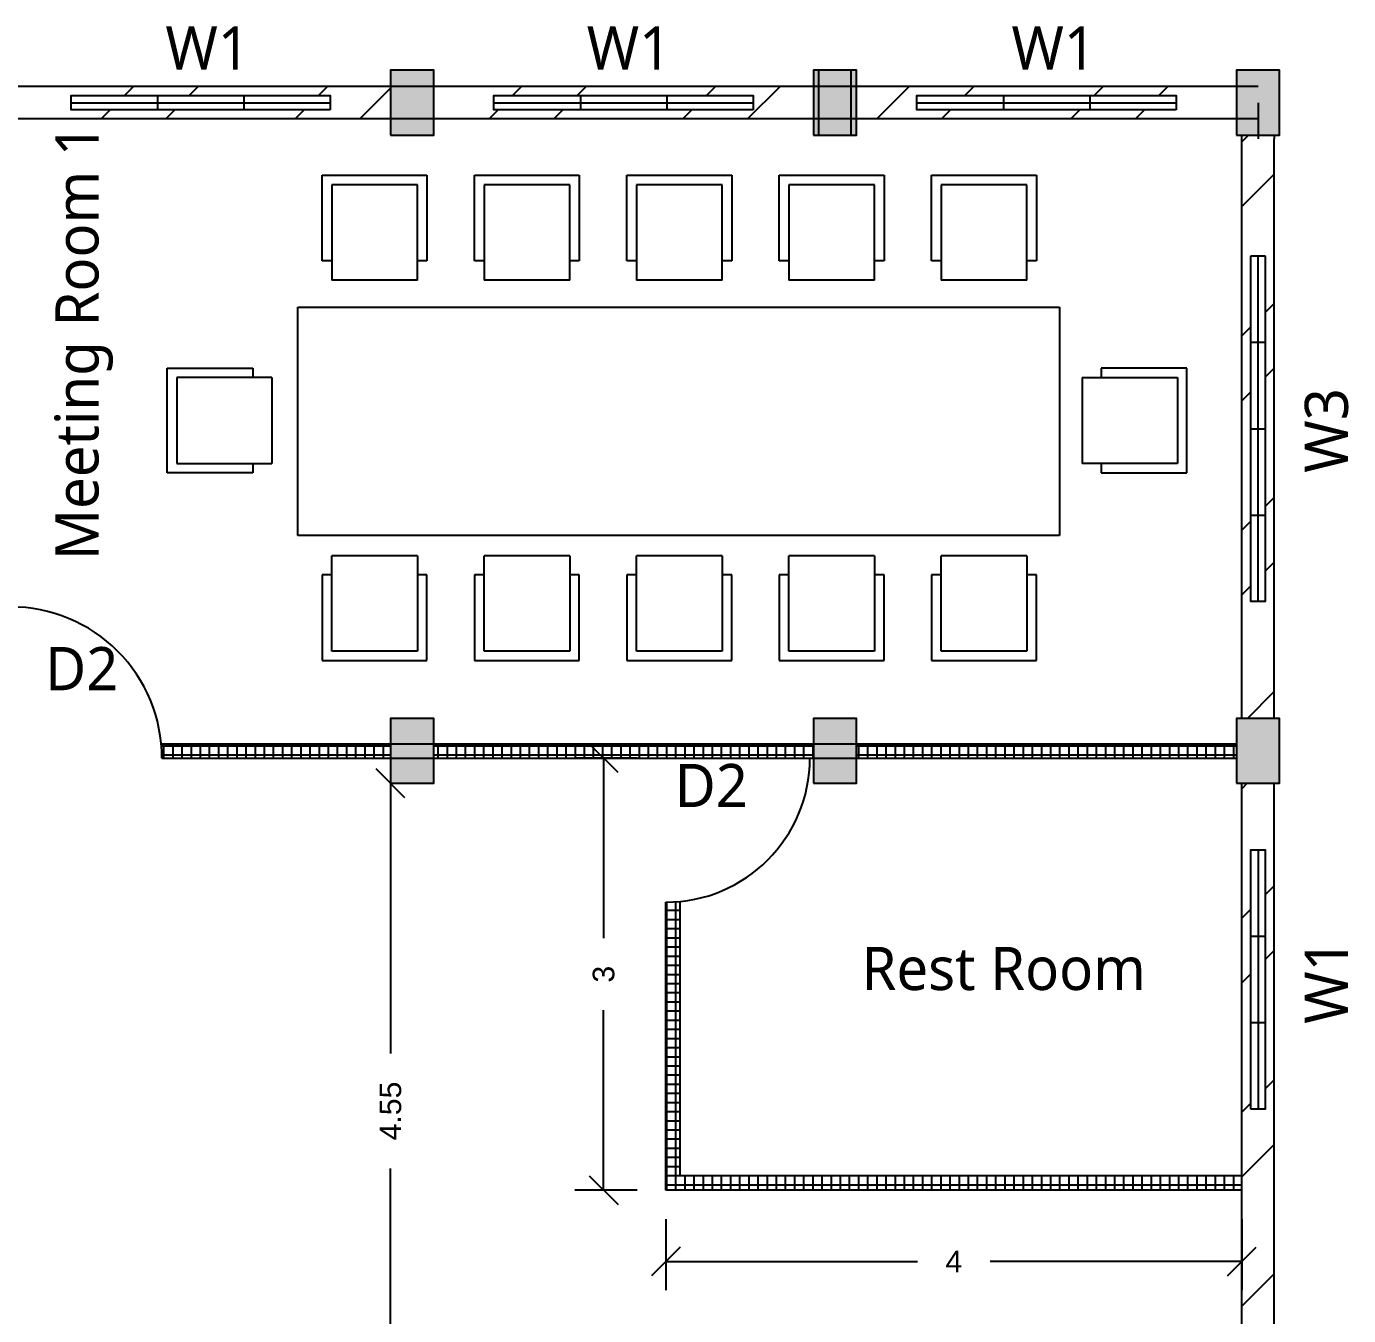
# Model space of a CAD drawing. Header units: millimetres. Extents: x 53849.2 to 53875.5, y 20238 to 20281.9.
# Drawn here: x 53865.4 to 53874.58, y 20272.91 to 20281.86 of the extents above; entities that cross this region are included whole.
import ezdxf

# ---------------------------------------------------------------- set-up
doc = ezdxf.new("R2010")
doc.units = ezdxf.units.MM
for name, color, linetype in [('Column hatch', 1, 'Continuous'), ('Doors', 90, 'Continuous'), ('Window', 50, 'Continuous')]:
    doc.layers.add(name, color=color, linetype=linetype)
doc.styles.add('Annotative', font='arial.ttf')
doc.dimstyles.new('Dim 2', dxfattribs={"dimtxt": 0.15, "dimasz": 0.2, "dimexe": 0.2, "dimexo": 0.2, "dimgap": 0.2, "dimtad": 0, "dimdec": 3, "dimdsep": 46, "dimtxsty": 'Annotative', "dimblk": 'OBLIQUE', "dimcen": 1, "dimadec": 0, "dimazin": 0, "dimtfac": 1, "dimtdec": 3, "dimtmove": 0, "dimatfit": 3, "dimfxl": 1, "dimarcsym": 0})

# ---------------------------------------------------------------- blocks, each defined once
blk = doc.blocks.new('A$C66E86688')
for p, q in [((0.8142, 2.0979), (0.8142, 2.5479)), ((0.8142, 2.5479), (1.3642, 2.5479)), ((1.3642, 2.5479), (1.3642, 2.0979)), ((1.6142, 2.5479), (2.1642, 2.5479)), ((1.6142, 2.0979), (1.6142, 2.5479)), ((2.1642, 2.5479), (2.1642, 2.0979)), ((2.4142, 2.0979), (2.4142, 2.5479)), ((2.4142, 2.5479), (2.9642, 2.5479)), ((2.9642, 2.5479), (2.9642, 2.0979)), ((3.2142, 2.5479), (3.7642, 2.5479)), ((3.2142, 2.0979), (3.2142, 2.5479)), ((3.7642, 2.5479), (3.7642, 2.0979)), ((4.0142, 2.0979), (4.0142, 2.5479)), ((4.0142, 2.0979), (4.0142, 2.5479)), ((4.0142, 2.5479), (4.5642, 2.5479)), ((4.0142, 2.5479), (4.5642, 2.5479)), ((4.5642, 2.5479), (4.5642, 2.0979)), ((4.5642, 2.5479), (4.5642, 2.0979)), ((0.8642, 2.4979), (0.8642, 1.9979)), ((1.3142, 2.4979), (0.8642, 2.4979)), ((1.3142, 1.9979), (1.3142, 2.4979)), ((2.1142, 2.4979), (1.6642, 2.4979)), ((1.6642, 2.4979), (1.6642, 1.9979)), ((2.1142, 1.9979), (2.1142, 2.4979)), ((2.4642, 2.4979), (2.4642, 1.9979)), ((2.9142, 2.4979), (2.4642, 2.4979)), ((2.9142, 1.9979), (2.9142, 2.4979)), ((3.2642, 2.4979), (3.2642, 1.9979)), ((3.7142, 2.4979), (3.2642, 2.4979)), ((3.7142, 1.9979), (3.7142, 2.4979)), ((4.0642, 2.4979), (4.0642, 1.9979)), ((4.0642, 2.4979), (4.0642, 1.9979)), ((4.5142, 2.4979), (4.0642, 2.4979)), ((4.5142, 2.4979), (4.0642, 2.4979)), ((4.5142, 1.9979), (4.5142, 2.4979)), ((4.5142, 1.9979), (4.5142, 2.4979)), ((0.8642, 2.0979), (0.8142, 2.0979)), ((1.3642, 2.0979), (1.3142, 2.0979)), ((1.6642, 2.0979), (1.6142, 2.0979)), ((2.1642, 2.0979), (2.1142, 2.0979)), ((2.4642, 2.0979), (2.4142, 2.0979)), ((2.9642, 2.0979), (2.9142, 2.0979)), ((3.2642, 2.0979), (3.2142, 2.0979)), ((3.7642, 2.0979), (3.7142, 2.0979)), ((4.0642, 2.0979), (4.0142, 2.0979)), ((4.0642, 2.0979), (4.0142, 2.0979)), ((4.5642, 2.0979), (4.5142, 2.0979)), ((4.5642, 2.0979), (4.5142, 2.0979)), ((1.3142, 1.9979), (0.8642, 1.9979)), ((2.1142, 1.9979), (1.6642, 1.9979)), ((2.9142, 1.9979), (2.4642, 1.9979)), ((3.7142, 1.9979), (3.2642, 1.9979)), ((4.5142, 1.9979), (4.0642, 1.9979)), ((4.5142, 1.9979), (4.0642, 1.9979)), ((0.6863, 1.8562), (4.6863, 1.8562)), ((0.6863, 0.6562), (0.6863, 1.8562)), ((4.6863, 1.8562), (4.6863, 0.6562)), ((0, 1.5356), (0.45, 1.5356)), ((0, 0.9856), (0, 1.5356)), ((0.45, 1.5356), (0.45, 1.4856)), ((4.9044, 1.5356), (4.9044, 1.4856)), ((5.3544, 1.5356), (4.9044, 1.5356)), ((5.3544, 1.5356), (4.9044, 1.5356)), ((4.9044, 1.5356), (4.9044, 1.4856)), ((5.3544, 0.9856), (5.3544, 1.5356)), ((5.3544, 0.9856), (5.3544, 1.5356)), ((0.55, 1.4856), (0.05, 1.4856)), ((0.05, 1.4856), (0.05, 1.0356)), ((0.55, 1.4856), (0.55, 1.0356)), ((4.8044, 1.4856), (4.8044, 1.0356)), ((4.8044, 1.4856), (4.8044, 1.0356)), ((4.8044, 1.4856), (5.3044, 1.4856)), ((4.8044, 1.4856), (5.3044, 1.4856)), ((5.3044, 1.4856), (5.3044, 1.0356)), ((5.3044, 1.4856), (5.3044, 1.0356)), ((0.45, 0.9856), (0, 0.9856)), ((0.05, 1.0356), (0.55, 1.0356)), ((0.45, 1.0356), (0.45, 0.9856)), ((5.3044, 1.0356), (4.8044, 1.0356)), ((5.3044, 1.0356), (4.8044, 1.0356)), ((4.9044, 1.0356), (4.9044, 0.9856)), ((4.9044, 1.0356), (4.9044, 0.9856)), ((4.9044, 0.9856), (5.3544, 0.9856)), ((4.9044, 0.9856), (5.3544, 0.9856)), ((4.6863, 0.6562), (0.6863, 0.6562)), ((0.8642, 0.05), (0.8642, 0.55)), ((1.3142, 0.55), (0.8642, 0.55)), ((1.3142, 0.55), (1.3142, 0.05)), ((2.1142, 0.55), (1.6642, 0.55)), ((1.6642, 0.05), (1.6642, 0.55)), ((2.1142, 0.55), (2.1142, 0.05)), ((2.4642, 0.05), (2.4642, 0.55)), ((2.9142, 0.55), (2.4642, 0.55)), ((2.9142, 0.55), (2.9142, 0.05)), ((3.2642, 0.05), (3.2642, 0.55)), ((3.7142, 0.55), (3.2642, 0.55)), ((3.7142, 0.55), (3.7142, 0.05)), ((4.0642, 0.05), (4.0642, 0.55)), ((4.5142, 0.55), (4.0642, 0.55)), ((4.5142, 0.55), (4.5142, 0.05)), ((0.8142, 0.45), (0.8142, 0)), ((0.8642, 0.45), (0.8142, 0.45)), ((1.3642, 0.45), (1.3142, 0.45)), ((1.3642, 0), (1.3642, 0.45)), ((1.6142, 0.45), (1.6142, 0)), ((1.6642, 0.45), (1.6142, 0.45)), ((2.1642, 0.45), (2.1142, 0.45)), ((2.1642, 0), (2.1642, 0.45)), ((2.4142, 0.45), (2.4142, 0)), ((2.4642, 0.45), (2.4142, 0.45)), ((2.9642, 0.45), (2.9142, 0.45)), ((2.9642, 0), (2.9642, 0.45)), ((3.2142, 0.45), (3.2142, 0)), ((3.2642, 0.45), (3.2142, 0.45)), ((3.7642, 0.45), (3.7142, 0.45)), ((3.7642, 0), (3.7642, 0.45)), ((4.0142, 0.45), (4.0142, 0)), ((4.0642, 0.45), (4.0142, 0.45)), ((4.5642, 0.45), (4.5142, 0.45)), ((4.5642, 0), (4.5642, 0.45)), ((0.8142, 0), (1.3642, 0)), ((1.3142, 0.05), (0.8642, 0.05)), ((1.6142, 0), (2.1642, 0)), ((2.1142, 0.05), (1.6642, 0.05)), ((2.4142, 0), (2.9642, 0)), ((2.9142, 0.05), (2.4642, 0.05)), ((3.2142, 0), (3.7642, 0)), ((3.7142, 0.05), (3.2642, 0.05)), ((4.0142, 0), (4.5642, 0)), ((4.5142, 0.05), (4.0642, 0.05))]:
    blk.add_line(p, q)
blk = doc.blocks.new('_Oblique')
at = {"color": 0, "linetype": 'ByBlock', "lineweight": -2}
blk.add_line((-0.5, -0.5), (0.5, 0.5), dxfattribs=at)
blk = doc.blocks.new('*D53')
at = {"color": 0, "lineweight": -2, "transparency": 16777216}
for p, q in [((53869.8435, 20273.5829), (53869.8435, 20273.0887)), ((53873.8435, 20273.5829), (53873.8435, 20273.0887)), ((53869.8435, 20273.2887), (53871.5916, 20273.2887)), ((53873.8435, 20273.2887), (53872.0953, 20273.2887))]:
    blk.add_line(p, q, dxfattribs=at)
at = {"layer": 'Defpoints', "color": 0, "transparency": 16777216}
for p in [(53869.8435, 20273.7829), (53873.8435, 20273.7829), (53869.8435, 20273.2887)]:
    blk.add_point(p, dxfattribs=at)
at = {"color": 0, "lineweight": -2, "transparency": 16777216, "xscale": 0.2, "yscale": 0.2, "zscale": 0.2, "rotation": 180}
blk.add_blockref('_Oblique', (53869.8435, 20273.2887), dxfattribs=at)
at = {"color": 0, "lineweight": -2, "transparency": 16777216, "xscale": 0.2, "yscale": 0.2, "zscale": 0.2}
blk.add_blockref('_Oblique', (53873.8435, 20273.2887), dxfattribs=at)
at = {"color": 0, "transparency": 16777216, "insert": (53871.8435, 20273.2887), "char_height": 0.15, "attachment_point": 5, "style": 'Annotative'}
blk.add_mtext('4', dxfattribs=at)
blk = doc.blocks.new('*D54')
at = {"color": 0, "lineweight": -2, "transparency": 16777216}
for p, q in [((53869.6435, 20276.7829), (53869.2114, 20276.7829)), ((53869.4114, 20276.7829), (53869.4114, 20275.532)), ((53869.4114, 20273.7829), (53869.4114, 20275.0338)), ((53869.6435, 20273.7829), (53869.2114, 20273.7829))]:
    blk.add_line(p, q, dxfattribs=at)
at = {"layer": 'Defpoints', "color": 0, "transparency": 16777216}
for p in [(53869.4114, 20276.7829), (53869.8435, 20276.7829), (53869.8435, 20273.7829)]:
    blk.add_point(p, dxfattribs=at)
at = {"color": 0, "lineweight": -2, "transparency": 16777216, "xscale": 0.2, "yscale": 0.2, "zscale": 0.2}
for p, rotation in [((53869.4114, 20276.7829), 90), ((53869.4114, 20273.7829), 270)]:
    blk.add_blockref('_Oblique', p, dxfattribs=dict(at, rotation=rotation))
at = {"color": 0, "transparency": 16777216, "insert": (53869.4114, 20275.2829), "char_height": 0.15, "attachment_point": 5, "rotation": 90, "style": 'Annotative'}
blk.add_mtext('3', dxfattribs=at)
blk = doc.blocks.new('*D63')
at = {"color": 0, "lineweight": -2, "transparency": 16777216}
for p, q in [((53867.931, 20276.6079), (53867.931, 20274.7313)), ((53867.931, 20272.0579), (53867.931, 20273.9345))]:
    blk.add_line(p, q, dxfattribs=at)
at = {"layer": 'Defpoints', "color": 0, "transparency": 16777216}
for p in [(53867.931, 20276.6079), (53867.931, 20276.6079), (53867.931, 20272.0579)]:
    blk.add_point(p, dxfattribs=at)
at = {"color": 0, "lineweight": -2, "transparency": 16777216, "xscale": 0.2, "yscale": 0.2, "zscale": 0.2}
for p, rotation in [((53867.931, 20276.6079), 90), ((53867.931, 20272.0579), 270)]:
    blk.add_blockref('_Oblique', p, dxfattribs=dict(at, rotation=rotation))
at = {"color": 0, "transparency": 16777216, "insert": (53867.931, 20274.3329), "char_height": 0.15, "attachment_point": 5, "rotation": 90, "style": 'Annotative'}
blk.add_mtext('4.55', dxfattribs=at)

msp = doc.modelspace()

# ---------------------------------------------------------------- hatches: boundary and pattern name
h = msp.add_hatch()
h.set_pattern_fill('ANSI32', color=256, scale=0.1)
h.set_pattern_definition([(45, (41942.4543, 14357.4627), (-0.67351921, 0.67351921), []), (45, (41942.9034, 14357.4627), (-0.67351921, 0.67351921), [])])
h.paths.add_polyline_path([(53874.0685, 20276.6079), (53873.8435, 20276.6079), (53873.8435, 20272.0579), (53874.0685, 20272.0579)])
h.paths.add_polyline_path([(53873.906, 20274.3454), (53873.906, 20276.1454), (53874.006, 20276.1454), (53874.006, 20274.3454)], flags=16)
h.paths.add_polyline_path([(53874.0685, 20281.0817), (53874.0683, 20281.1079), (53873.8435, 20281.1079), (53873.8435, 20281.0817), (53873.8435, 20277.0579), (53874.0685, 20277.0579)])
h.paths.add_polyline_path([(53873.906, 20277.8698), (53873.906, 20279.6698), (53873.906, 20280.2698), (53874.006, 20280.2698), (53874.006, 20279.6698), (53874.006, 20277.8698)], flags=16)
h.paths.add_polyline_path([(53873.806, 20281.4454), (53871.1685, 20281.4454), (53871.1685, 20281.2204), (53873.806, 20281.2204)])
h.paths.add_polyline_path([(53871.5872, 20281.3829), (53873.3872, 20281.3829), (53873.3872, 20281.2829), (53871.5872, 20281.2829)], flags=16)
h.paths.add_polyline_path([(53870.8685, 20281.4454), (53868.231, 20281.4454), (53868.231, 20281.2204), (53870.8685, 20281.2204)])
h.paths.add_polyline_path([(53870.4497, 20281.2829), (53868.6497, 20281.2829), (53868.6497, 20281.3829), (53870.4497, 20281.3829)], flags=16)
h.paths.add_polyline_path([(53867.931, 20281.4454), (53865.2935, 20281.4454), (53865.2935, 20281.2204), (53867.931, 20281.2204)])
h.paths.add_polyline_path([(53867.5122, 20281.2829), (53865.7122, 20281.2829), (53865.7122, 20281.3829), (53867.5122, 20281.3829)], flags=16)
h.paths.add_polyline_path([(53864.9935, 20281.4454), (53862.356, 20281.4454), (53862.356, 20281.2204), (53864.9935, 20281.2204)])
h.paths.add_polyline_path([(53865.256, 20281.1079), (53865.031, 20281.1079), (53865.031, 20277.0579), (53865.256, 20277.0579)])
h.paths.add_polyline_path([(53862.3185, 20281.1079), (53862.0935, 20281.1079), (53862.0935, 20277.0579), (53862.3185, 20277.0579)])
h = msp.add_hatch()
h.set_pattern_fill('NET', color=256, scale=0.02)
h.set_pattern_definition([(0, (41942.45434, 14357.462745), (0, 0.0635), []), (90, (41942.45434, 14357.462745), (-0.0635, 4e-18), [])])
h.paths.add_polyline_path([(53869.9435, 20275.7879, -0.025047), (53869.8435, 20275.7829), (53869.8435, 20273.7829), (53873.8435, 20273.7829), (53873.8435, 20273.8829), (53869.9435, 20273.8829)])
h.paths.add_polyline_path([(53870.8685, 20276.8829), (53868.231, 20276.8829), (53868.231, 20276.7829), (53870.8685, 20276.7829)])
h.paths.add_polyline_path([(53873.806, 20276.8829), (53871.1685, 20276.8829), (53871.1685, 20276.7829), (53873.806, 20276.7829)])
h.paths.add_polyline_path([(53867.931, 20276.8829), (53866.3387, 20276.8829, -0.02385), (53866.3435, 20276.7829), (53867.931, 20276.7829)])
h.paths.add_polyline_path([(53870.906, 20270.7017), (53869.5935, 20270.7017), (53869.5935, 20270.6017), (53870.906, 20270.6017)])
h.paths.add_polyline_path([(53869.5935, 20270.7017), (53869.4935, 20270.7017), (53869.4935, 20270.6017), (53869.5935, 20270.6017)])
h.paths.add_polyline_path([(53869.5935, 20270.9771, -0.033445), (53869.4935, 20270.9704), (53869.4935, 20270.7017), (53869.5935, 20270.7017)])
h.paths.add_polyline_path([(53870.906, 20269.6329), (53869.5935, 20269.6329), (53869.5935, 20269.5329), (53870.906, 20269.5329)])
h.paths.add_polyline_path([(53869.5935, 20269.6329), (53869.4935, 20269.6329), (53869.4935, 20269.5329), (53869.5935, 20269.5329)])
h.paths.add_polyline_path([(53869.5935, 20269.8584, -0.033445), (53869.4935, 20269.8517), (53869.4935, 20269.6329), (53869.5935, 20269.6329)])
h.paths.add_polyline_path([(53869.5935, 20268.7896, -0.033445), (53869.4935, 20268.7829), (53869.4935, 20268.5642), (53869.5935, 20268.5642)])
h.paths.add_polyline_path([(53869.5935, 20268.5642), (53869.4935, 20268.5642), (53869.4935, 20268.4642), (53869.5935, 20268.4642)])
h.paths.add_polyline_path([(53870.906, 20268.5642), (53869.5935, 20268.5642), (53869.5935, 20268.4642), (53870.906, 20268.4642)])
h.paths.add_polyline_path([(53869.5935, 20267.7209, -0.033445), (53869.4935, 20267.7142), (53869.4935, 20267.4454), (53869.5935, 20267.4454)])
h.paths.add_polyline_path([(53872.531, 20267.7209, -0.033445), (53872.431, 20267.7142), (53872.431, 20267.4454), (53872.531, 20267.4454)])
h.paths.add_polyline_path([(53873.8435, 20268.5642), (53872.531, 20268.5642), (53872.531, 20268.4642), (53873.8435, 20268.4642)])
h.paths.add_polyline_path([(53872.531, 20268.5642), (53872.431, 20268.5642), (53872.431, 20268.4642), (53872.531, 20268.4642)])
h.paths.add_polyline_path([(53872.531, 20268.7896, -0.033445), (53872.431, 20268.7829), (53872.431, 20268.5642), (53872.531, 20268.5642)])
h.paths.add_polyline_path([(53873.8435, 20269.6329), (53872.531, 20269.6329), (53872.531, 20269.5329), (53873.8435, 20269.5329)])
h.paths.add_polyline_path([(53872.531, 20269.6329), (53872.431, 20269.6329), (53872.431, 20269.5329), (53872.531, 20269.5329)])
h.paths.add_polyline_path([(53872.531, 20269.8584, -0.033445), (53872.431, 20269.8517), (53872.431, 20269.6329), (53872.531, 20269.6329)])
h.paths.add_polyline_path([(53873.8435, 20270.7017), (53872.531, 20270.7017), (53872.531, 20270.6017), (53873.8435, 20270.6017)])
h.paths.add_polyline_path([(53872.531, 20270.7017), (53872.431, 20270.7017), (53872.431, 20270.6017), (53872.531, 20270.6017)])
h.paths.add_polyline_path([(53872.531, 20270.9771, -0.033445), (53872.431, 20270.9704), (53872.431, 20270.7017), (53872.531, 20270.7017)])
h.paths.add_polyline_path([(53859.3185, 20271.6079), (53859.2185, 20271.6079), (53859.2185, 20267.5579), (53859.3185, 20267.5579)])
h.paths.add_polyline_path([(53856.381, 20271.6079), (53856.281, 20271.6079), (53856.281, 20267.5579), (53856.381, 20267.5579)])
h.paths.add_polyline_path([(53853.4433, 20271.6079), (53853.3433, 20271.6079), (53853.3433, 20267.5579), (53853.4433, 20267.5579)])
h.paths.add_polyline_path([(53853.4433, 20274.7829), (53853.3433, 20274.7829), (53853.3433, 20272.0579), (53853.4433, 20272.0579)])
h.paths.add_polyline_path([(53858.2183, 20272.8829), (53854.5935, 20272.8829), (53854.4933, 20272.8829), (53854.4933, 20272.7829), (53854.5887, 20272.7829), (53856.281, 20272.7829), (53856.281, 20272.0579), (53856.381, 20272.0579), (53856.381, 20272.7829), (53858.2231, 20272.7829, -0.02385)])
h.paths.add_polyline_path([(53859.3185, 20272.7829), (53861.0107, 20272.7829, -0.02385), (53861.006, 20272.8829), (53859.2185, 20272.8829), (53859.2185, 20272.0579), (53859.3185, 20272.0579)])
h.paths.add_polyline_path([(53861.0985, 20275.8829), (53850.5685, 20275.8829), (53850.5685, 20275.7829), (53861.0935, 20275.7829, -0.025047)])
at = {"layer": 'Column hatch'}
h = msp.add_hatch(color=256, dxfattribs=at)
h.dxf.hatch_style = 1
h.paths.add_polyline_path([(53850.606, 20281.5579), (53850.306, 20281.5579), (53850.306, 20281.1079), (53850.456, 20281.1079), (53850.456, 20281.3329), (53850.606, 20281.3329)])
h.paths.add_polyline_path([(53850.606, 20281.3329), (53850.456, 20281.3329), (53850.456, 20281.1079), (53850.606, 20281.1079)], flags=17)
h.paths.add_polyline_path([(53853.5435, 20281.5579), (53853.2435, 20281.5579), (53853.2435, 20281.3329), (53853.5435, 20281.3329)])
h.paths.add_polyline_path([(53853.5435, 20281.3329), (53853.2435, 20281.3329), (53853.2435, 20281.1079), (53853.5435, 20281.1079)])
h.paths.add_polyline_path([(53856.481, 20281.5579), (53856.181, 20281.5579), (53856.181, 20281.3329), (53856.481, 20281.3329)])
h.paths.add_polyline_path([(53856.481, 20281.3329), (53856.181, 20281.3329), (53856.181, 20281.1079), (53856.481, 20281.1079)])
h.paths.add_polyline_path([(53859.4185, 20281.5579), (53859.1185, 20281.5579), (53859.1185, 20281.3329), (53859.4185, 20281.3329)])
h.paths.add_polyline_path([(53859.4185, 20281.3329), (53859.1185, 20281.3329), (53859.1185, 20281.1079), (53859.4185, 20281.1079)])
h.paths.add_polyline_path([(53862.356, 20281.5579), (53862.056, 20281.5579), (53862.056, 20281.3329), (53862.356, 20281.3329)])
h.paths.add_polyline_path([(53862.356, 20281.3329), (53862.056, 20281.3329), (53862.056, 20281.1079), (53862.356, 20281.1079)])
h.paths.add_polyline_path([(53865.2935, 20281.5579), (53864.9935, 20281.5579), (53864.9935, 20281.3329), (53865.2935, 20281.3329)])
h.paths.add_polyline_path([(53865.2935, 20281.3329), (53864.9935, 20281.3329), (53864.9935, 20281.1079), (53865.2935, 20281.1079)])
h.paths.add_polyline_path([(53868.231, 20281.5579), (53867.931, 20281.5579), (53867.931, 20281.3329), (53868.231, 20281.3329)])
h.paths.add_polyline_path([(53868.231, 20281.3329), (53867.931, 20281.3329), (53867.931, 20281.1079), (53868.231, 20281.1079)])
h.paths.add_polyline_path([(53871.1685, 20281.5579), (53870.8685, 20281.5579), (53870.8685, 20281.3329), (53871.1685, 20281.3329)])
h.paths.add_polyline_path([(53871.1685, 20281.3329), (53870.8685, 20281.3329), (53870.8685, 20281.1079), (53871.1685, 20281.1079)])
h.paths.add_polyline_path([(53874.106, 20281.5579), (53873.806, 20281.5579), (53873.806, 20281.3329), (53873.956, 20281.3329), (53873.956, 20281.1079), (53874.106, 20281.1079)])
h.paths.add_polyline_path([(53873.956, 20281.3329), (53873.806, 20281.3329), (53873.806, 20281.1079), (53873.956, 20281.1079)], flags=17)
h.paths.add_polyline_path([(53874.106, 20277.0579), (53873.806, 20277.0579), (53873.806, 20276.6079), (53874.106, 20276.6079)])
h.paths.add_polyline_path([(53871.1685, 20277.0579), (53870.8685, 20277.0579), (53870.8685, 20276.8329), (53871.1685, 20276.8329)])
h.paths.add_polyline_path([(53871.1685, 20276.8329), (53870.8685, 20276.8329), (53870.8685, 20276.6079), (53871.1685, 20276.6079)])
h.paths.add_polyline_path([(53868.231, 20276.8329), (53867.931, 20276.8329), (53867.931, 20276.6079), (53868.231, 20276.6079)])
h.paths.add_polyline_path([(53868.231, 20277.0579), (53867.931, 20277.0579), (53867.931, 20276.8329), (53868.231, 20276.8329)])
h.paths.add_polyline_path([(53865.2935, 20277.0579), (53864.9935, 20277.0579), (53864.9935, 20276.8329), (53865.2935, 20276.8329)])
h.paths.add_polyline_path([(53865.2935, 20276.8329), (53864.9935, 20276.8329), (53864.9935, 20276.6079), (53865.2935, 20276.6079)])
h.paths.add_polyline_path([(53862.356, 20276.8329), (53862.056, 20276.8329), (53862.056, 20276.6079), (53862.356, 20276.6079)])
h.paths.add_polyline_path([(53862.356, 20277.0579), (53862.056, 20277.0579), (53862.056, 20276.8329), (53862.356, 20276.8329)])
h.paths.add_polyline_path([(53859.4185, 20276.8329), (53859.1185, 20276.8329), (53859.1185, 20276.6079), (53859.4185, 20276.6079)])
h.paths.add_polyline_path([(53859.4185, 20277.0579), (53859.1185, 20277.0579), (53859.1185, 20276.8329), (53859.4185, 20276.8329)])
h.paths.add_polyline_path([(53856.481, 20277.0579), (53856.181, 20277.0579), (53856.181, 20276.8329), (53856.481, 20276.8329)])
h.paths.add_polyline_path([(53856.481, 20276.8329), (53856.181, 20276.8329), (53856.181, 20276.6079), (53856.481, 20276.6079)])
h.paths.add_polyline_path([(53853.5435, 20276.8329), (53853.2435, 20276.8329), (53853.2435, 20276.6079), (53853.5435, 20276.6079)])
h.paths.add_polyline_path([(53853.5435, 20277.0579), (53853.2435, 20277.0579), (53853.2435, 20276.8329), (53853.5435, 20276.8329)])
h.paths.add_polyline_path([(53850.606, 20277.0579), (53850.306, 20277.0579), (53850.306, 20276.6079), (53850.606, 20276.6079)])

# ---------------------------------------------------------------- linework, layer by layer
for p, q in [((53870.906, 20281.1079), (53870.906, 20281.5579)), ((53871.131, 20281.1079), (53871.131, 20281.5579)), ((53873.956, 20281.3329), (53873.956, 20281.0817)), ((53873.8435, 20281.0817), (53873.8435, 20281.1079)), ((53873.8435, 20281.1079), (53874.0683, 20281.1079)), ((53873.8435, 20277.0579), (53873.8435, 20281.0817)), ((53874.0683, 20281.1079), (53874.0685, 20281.0817)), ((53874.0685, 20277.0579), (53874.0685, 20281.0817)), ((53873.906, 20280.2698), (53874.006, 20280.2698)), ((53866.3387, 20276.8829), (53873.806, 20276.8829)), ((53866.3435, 20276.7829), (53873.806, 20276.7829)), ((53873.8435, 20272.0579), (53873.8435, 20276.6079)), ((53874.0685, 20272.0579), (53874.0685, 20276.6079)), ((53869.8435, 20273.7829), (53869.8435, 20275.7829)), ((53873.8435, 20273.7829), (53869.8435, 20273.7829))]:
    msp.add_line(p, q)
for points in [[(53873.956, 20281.4454), (53850.606, 20281.4454), (53850.3435, 20281.4454), (53850.3435, 20281.1079), (53850.3435, 20277.0579)], [(53873.956, 20281.2204), (53850.606, 20281.2204), (53850.5685, 20281.2204), (53850.5685, 20281.1079), (53850.5685, 20277.0579)], [(53873.8435, 20273.8829), (53869.9435, 20273.8829), (53869.9435, 20275.7879)]]:
    msp.add_lwpolyline(points)
msp.add_lwpolyline([(53866.3435, 20276.7829, 0.414214), (53865.2935, 20277.8329), (53865.2935, 20277.0579)], format="xyb")
msp.add_arc((53869.8435, 20276.7829), 1, 270, 0)
for points in [[(53867.931, 20281.1079), (53868.231, 20281.1079), (53868.231, 20281.5579), (53867.931, 20281.5579)], [(53870.8685, 20281.1079), (53871.1685, 20281.1079), (53871.1685, 20281.5579), (53870.8685, 20281.5579)], [(53873.806, 20281.1079), (53874.106, 20281.1079), (53874.106, 20281.5579), (53873.806, 20281.5579)], [(53867.931, 20276.6079), (53868.231, 20276.6079), (53868.231, 20277.0579), (53867.931, 20277.0579)], [(53870.8685, 20276.6079), (53871.1685, 20276.6079), (53871.1685, 20277.0579), (53870.8685, 20277.0579)], [(53873.806, 20276.6079), (53874.106, 20276.6079), (53874.106, 20277.0579), (53873.806, 20277.0579)]]:
    msp.add_lwpolyline(points, close=True, dxfattribs=at)
at = {"layer": 'Window'}
for p, q in [((53865.7122, 20281.3329), (53867.5122, 20281.3329)), ((53866.3122, 20281.3829), (53866.3122, 20281.2829)), ((53866.9122, 20281.3829), (53866.9122, 20281.2829)), ((53868.6497, 20281.3329), (53870.4497, 20281.3329)), ((53869.2497, 20281.3829), (53869.2497, 20281.2829)), ((53869.8497, 20281.3829), (53869.8497, 20281.2829)), ((53871.5872, 20281.3329), (53873.3872, 20281.3329)), ((53872.1872, 20281.3829), (53872.1872, 20281.2829)), ((53872.7872, 20281.3829), (53872.7872, 20281.2829)), ((53873.906, 20279.6698), (53873.906, 20280.2698)), ((53873.956, 20279.6698), (53873.956, 20280.2698)), ((53874.006, 20280.2698), (53874.006, 20279.6698)), ((53873.956, 20277.8698), (53873.956, 20279.6698)), ((53873.906, 20279.0698), (53874.006, 20279.0698)), ((53873.906, 20278.4698), (53874.006, 20278.4698)), ((53873.956, 20276.1454), (53873.956, 20274.3454)), ((53874.006, 20275.5454), (53873.906, 20275.5454)), ((53874.006, 20274.9454), (53873.906, 20274.9454))]:
    msp.add_line(p, q, dxfattribs=at)
for points in [[(53867.5122, 20281.2829), (53865.7122, 20281.2829), (53865.7122, 20281.3829), (53867.5122, 20281.3829)], [(53870.4497, 20281.2829), (53868.6497, 20281.2829), (53868.6497, 20281.3829), (53870.4497, 20281.3829)], [(53873.3872, 20281.2829), (53871.5872, 20281.2829), (53871.5872, 20281.3829), (53873.3872, 20281.3829)], [(53874.006, 20279.6698), (53874.006, 20277.8698), (53873.906, 20277.8698), (53873.906, 20279.6698)], [(53873.906, 20274.3454), (53873.906, 20276.1454), (53874.006, 20276.1454), (53874.006, 20274.3454)]]:
    msp.add_lwpolyline(points, close=True, dxfattribs=at)

# ---------------------------------------------------------------- block references
at = {"xscale": 1.322633199068854, "yscale": 1.322633199068854, "zscale": 1.322633199068854}
msp.add_blockref('A$C66E86688', (53866.3799, 20277.4596), dxfattribs=at)

# ---------------------------------------------------------------- texts
at = {"char_height": 0.5, "attachment_point": 1, "style": 'Annotative'}
for s, insert, width in [('{\\fMicrosoft YaHei Light|b0|i0|c0|p34;\\H0.6x;W1}', (53866.3681, 20281.8623), 0.653402), ('{\\fMicrosoft YaHei Light|b0|i0|c0|p34;\\H0.6x;W1}', (53869.2941, 20281.8623), 0.653402), ('{\\fMicrosoft YaHei Light|b0|i0|c0|p34;\\H0.6x;W1}', (53872.244, 20281.8623), 0.653402), ('{\\fMicrosoft YaHei Light|b0|i0|c0|p34;\\H0.6x;Rest Room}', (53871.2018, 20275.4727), 2.03441)]:
    msp.add_mtext(s, dxfattribs=dict(at, insert=insert, width=width))
at = {"char_height": 0.5, "attachment_point": 1, "rotation": 90, "style": 'Annotative'}
for s, insert, width in [('{\\fMicrosoft YaHei Light|b0|i0|c0|p34;\\H0.6x;Meeting Room 1}', (53865.6033, 20278.1581), 3.247619), ('{\\fMicrosoft YaHei Light|b0|i0|c0|p34;\\H0.6x;W3}', (53874.2806, 20278.7644), 0.653402), ('{\\fMicrosoft YaHei Light|b0|i0|c0|p34;\\H0.6x;W1}', (53874.2806, 20274.9387), 0.653402)]:
    msp.add_mtext(s, dxfattribs=dict(at, insert=insert, width=width))
at = {"layer": 'Doors', "char_height": 0.5, "width": 0.513745, "attachment_point": 1, "style": 'Annotative'}
for insert in [(53865.5323, 20277.554), (53869.9047, 20276.7426)]:
    msp.add_mtext('{\\fMicrosoft YaHei Light|b0|i0|c134|p34;\\H0.6x;D\\fMicrosoft YaHei Light|b0|i0|c0|p34;2\\fMicrosoft YaHei Light|b0|i0|c134|p34;\\H1.66667x; }', dxfattribs=dict(at, insert=insert))

# ---------------------------------------------------------------- dimensions: what is measured, and where the dimension line sits
for base, p1, p2, picture, middle in [((53869.4114, 20276.7829), (53869.8435, 20273.7829), (53869.8435, 20276.7829), '*D54', (53869.4114, 20275.2829)), ((53867.931, 20276.6079), (53867.931, 20272.0579), (53867.931, 20276.6079), '*D63', (53867.931, 20274.3329))]:
    dim = msp.add_linear_dim(base=base, p1=p1, p2=p2, angle=90, dimstyle='Dim 2')
    dim.commit()
    dim.dimension.update_dxf_attribs({"geometry": picture, "text_midpoint": middle})
dim = msp.add_linear_dim(base=(53869.8435, 20273.2887), p1=(53873.8435, 20273.7829), p2=(53869.8435, 20273.7829), dimstyle='Dim 2')
dim.commit()
dim.dimension.update_dxf_attribs({"geometry": '*D53', "text_midpoint": (53871.8435, 20273.2887)})

doc.saveas('drawing.dxf')
